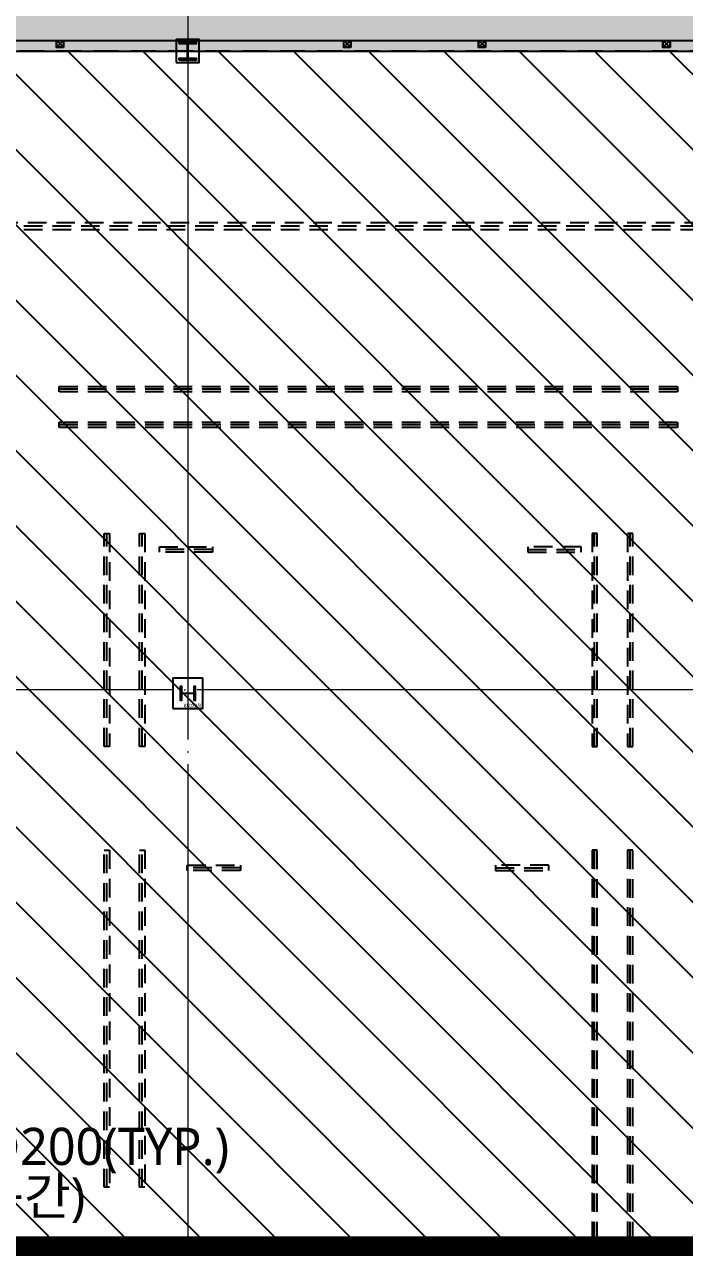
# Model space of a CAD drawing. Header units: millimetres. Extents: x -17369 to 294000, y -718917 to 220315.
# Drawn here: x 184825 to 203440, y -260067 to -225600 of the extents above; entities that cross this region are included whole.
import ezdxf
from ezdxf.enums import TextEntityAlignment as Align

# ---------------------------------------------------------------- set-up
doc = ezdxf.new("R2010")
doc.units = ezdxf.units.MM
doc.header["$LTSCALE"] = 350
for name, pattern in [('H12', [3, 2, -1]), ('X-200-S-COL$0$CEN', [62, 60, -1, 0, -1]), ('X-200-S-COL$0$HID', [2.3, 1.5, -0.8])]:
    doc.linetypes.add(name, pattern=pattern)
doc.layers.get('Defpoints').update_dxf_attribs({"color": 181})
for name, color, linetype in [('0-THK200 RC SLAB영역', 51, 'H12'), ('0-THK200 SFRC SLAB영역', 211, 'H12'), ('0-THK300 RC SFRC SLAB영역', 2, 'H12'), ('0-THK400 RC SLAB영역', 4, 'H12'), ('A-TEXT', 7, 'Continuous'), ('PD', 6, 'Continuous'), ('X-200-S-COL$0$Cen', 1, 'X-200-S-COL$0$CEN'), ('X-200-S-COL$0$H-Col', 3, 'Continuous'), ('X-200-S-COL$0$H-매설빔(150x150)', 2, 'Continuous'), ('X-200-S-COL$0$H-매설빔(200x200)', 250, 'Continuous'), ('X-200-S-COL$0$STUD', 4, 'Continuous')]:
    doc.layers.add(name, color=color, linetype=linetype)
doc.layers.add('X-200-S-COL$0$P-Line', color=144, linetype='Continuous', plot=False)
doc.styles.add('맑은고딕', font='malgun.ttf')

# ---------------------------------------------------------------- blocks, each defined once
blk = doc.blocks.new('X-200-S-COL$0$BH-500x500x25x40')
at = {"color": 0, "linetype": 'ByBlock'}
for points in [[(-250, 210), (250, 210), (250, 250), (-250, 250)], [(-12.5, 210), (-12.5, -210), (12.5, -210), (12.5, 210)], [(-250, -250), (250, -250), (250, -210), (-250, -210)]]:
    blk.add_lwpolyline(points, close=True, dxfattribs=at)
blk = doc.blocks.new('X-200-S-COL$0$H-414x405x18x28')
at = {"color": 0, "linetype": 'ByBlock'}
blk.add_lwpolyline([(31, 179, 0.4142136), (9, 157), (9, -157, 0.4142136), (31, -179), (202.5, -179), (202.5, -207), (-202.5, -207), (-202.5, -179), (-31, -179, 0.4142136), (-9, -157), (-9, 157, 0.4142136), (-31, 179), (-202.5, 179), (-202.5, 207), (202.5, 207), (202.5, 179)], format="xyb", close=True, dxfattribs=at)
blk = doc.blocks.new('X-200-S-COL$0$1F COLUMN_231010')
at = {"layer": 'X-200-S-COL$0$H-Col', "color": 0}
blk.add_blockref('X-200-S-COL$0$BH-500x500x25x40', (189430, 157443), dxfattribs=at)
at = {"layer": 'X-200-S-COL$0$H-Col', "color": 0, "rotation": 90}
blk.add_blockref('X-200-S-COL$0$H-414x405x18x28', (189430, 139343), dxfattribs=at)
blk = doc.blocks.new('X-200-S-COL$0$ZONE#2 BEAM')
at = {"layer": 'X-200-S-COL$0$H-매설빔(150x150)', "color": 0, "linetype": 'ByBlock', "lineweight": -2}
for p, q in [((-4190, -9530), (-21625, -9530)), ((-4190, -10530), (-21625, -10530)), ((-20285, -19595), (-20285, -13595)), ((-19285, -19595), (-19285, -13595)), ((-6525, -19595), (-6525, -13595)), ((-5525, -19595), (-5525, -13595)), ((-17300, -14050), (-18800, -14050)), ((-8410, -14050), (-6910, -14050)), ((-20285, -32020), (-20285, -22520)), ((-19285, -32020), (-19285, -22520)), ((-6525, -33520), (-6525, -22520)), ((-5525, -33520), (-5525, -22520)), ((-16515, -23020), (-18015, -23020)), ((-9320, -23020), (-7820, -23020))]:
    blk.add_line(p, q, dxfattribs=at)
for points in [[(-21625, -9605), (-21625, -9455), (-4190, -9455), (-4190, -9605)], [(-21625, -10605), (-21625, -10455), (-4190, -10455), (-4190, -10605)], [(-20360, -13595), (-20210, -13595), (-20210, -19595), (-20360, -19595)], [(-19360, -13595), (-19210, -13595), (-19210, -19595), (-19360, -19595)], [(-6450, -13595), (-6600, -13595), (-6600, -19595), (-6450, -19595)], [(-5450, -13595), (-5600, -13595), (-5600, -19595), (-5450, -19595)], [(-18800, -14125), (-18800, -13975), (-17300, -13975), (-17300, -14125)], [(-6910, -14125), (-6910, -13975), (-8410, -13975), (-8410, -14125)], [(-20360, -22520), (-20210, -22520), (-20210, -32020), (-20360, -32020)], [(-19360, -22520), (-19210, -22520), (-19210, -32020), (-19360, -32020)], [(-6450, -22520), (-6600, -22520), (-6600, -33520), (-6450, -33520)], [(-5450, -22520), (-5600, -22520), (-5600, -33520), (-5450, -33520)], [(-18015, -23095), (-18015, -22945), (-16515, -22945), (-16515, -23095)], [(-7820, -23095), (-7820, -22945), (-9320, -22945), (-9320, -23095)]]:
    blk.add_lwpolyline(points, close=True, dxfattribs=at)
at = {"layer": 'X-200-S-COL$0$H-매설빔(200x200)', "color": 0, "linetype": 'ByBlock', "lineweight": -2}
blk.add_line((-3580, -4935), (-65980, -4935), dxfattribs=at)
blk.add_lwpolyline([(-65980, -5035), (-65980, -4835), (-3580, -4835), (-3580, -5035)], close=True, dxfattribs=at)
blk = doc.blocks.new('X-200-S-COL$0$Stud')
at = {"color": 250}
for p, q in [((-94, -94), (94, 94)), ((-94, 94), (94, -94))]:
    blk.add_line(p, q, dxfattribs=at)
blk.add_lwpolyline([(100, -100), (-100, -100), (-100, 100), (100, 100)], close=True)
at = {"color": 6}
blk.add_lwpolyline([(94, -94), (-94, -94), (-94, 94), (94, 94)], close=True, dxfattribs=at)

msp = doc.modelspace()

# ---------------------------------------------------------------- hatches: boundary and pattern name
at = {"layer": '0-THK200 RC SLAB영역'}
h = msp.add_hatch(color=256, dxfattribs=at)
h.dxf.hatch_style = 1
h.paths.add_polyline_path([(135950, -216349.8), (140700, -216349.8), (140700, -212399.8), (177450, -212399.8), (177480, -207361.3), (200023.9, -204599.8), (225080, -204599.8), (225080, -232949.8), (222500, -232949.8), (222500, -255699.8), (222230, -255699.8), (222230, -244449.8), (207430, -244449.8), (207430, -226349.8), (135950, -226349.8)])
h = msp.add_hatch(color=256, dxfattribs=at)
h.dxf.hatch_style = 1
edge = h.paths.add_edge_path()
edge.add_line((207430, -334649.8), (207430, -298249.8))
edge.add_line((207430, -298249.8), (207430, -260249.8))
edge.add_line((207430, -260249.8), (207430, -255699.8))
edge.add_line((207430, -255699.8), (222500, -255699.8))
edge.add_line((222500, -255699.8), (222500, -329603.4))
edge.add_line((222500, -329603.4), (217244.1, -334749.8))
edge.add_line((217244.1, -334749.8), (208030, -334749.8))
h.paths.add_polyline_path([(135950, -344769.8), (135950, -298249.8), (141348.5, -298249.8), (141347.7, -334649.8), (208030, -334749.8), (208030, -344769.8)])
at = {"layer": '0-THK300 RC SFRC SLAB영역'}
h = msp.add_hatch(dxfattribs=at)
h.set_pattern_fill('_USER', color=256, scale=1500, angle=135, pattern_type=0)
h.set_pattern_definition([(135, (0, 0), (-1060.66, -1060.66), [])])
h.paths.add_polyline_path([(59750, -226069.8), (111150, -226069.8), (111150, -236274.8), (112250, -236274.8), (112250, -236074.8), (117200, -236074.8), (117200, -236274.8), (118300, -236274.8), (118300, -231889.8), (115490, -231889.8), (115490, -230494.8), (118300, -230494.8), (118300, -226069.8), (121120, -226069.8), (121120, -214619.8), (135680, -214619.8), (135680, -226349.8), (207430, -226349.8), (207430, -244449.8), (222230, -244449.8), (222230, -255699.8), (207430, -255699.8), (207430, -260249.8), (141350, -260249.8), (141350, -275939.8), (141435, -275939.8), (141435, -279709.8), (140835, -279709.8), (140835, -288239.8), (141045.3, -288239.8), (141348.7, -288543.2), (141348.5, -298249.8), (66850, -298249.8), (66850, -290949.8), (75300, -290949.8), (75300, -288049.8), (76900, -288049.8), (76900, -275049.8), (75300, -275049.8), (75300, -272449.8), (76900, -272449.8), (76900, -256449.8), (81680, -256449.8), (81680, -255849.8), (87250, -255849.8), (87250, -251049.8), (135150, -251049.8), (135150, -246149.8), (123704, -246149.8), (123500, -245945.8), (123500, -245149.8), (119400, -245149.8), (119400, -246149.8), (86872, -246149.8), (75350, -246149.8), (75350, -244299.8), (66850, -244299.8), (66850, -244649.8), (65650, -244649.8), (59750, -244649.8)])
h.paths.add_polyline_path([(118650, -272244.8), (118650, -291444.8), (126800, -291444.8), (126800, -290844.8), (132650, -290844.8), (132650, -286544.8), (130950, -286544.8), (130950, -278344.8), (132650, -278344.8), (132650, -272844.8), (126800, -272844.8), (126800, -272244.8)], flags=16)
h.paths.add_polyline_path([(101600, -227254.8), (101600, -235954.8), (107300, -235954.8), (107300, -227254.8)], flags=16)

# ---------------------------------------------------------------- linework, layer by layer
at = {"layer": '0-THK200 SFRC SLAB영역'}
msp.add_lwpolyline([(135950, -216349.8), (140700, -216349.8), (140700, -212399.8), (177450, -212399.8), (177480, -207361.3), (200023.9, -204599.8), (225080, -204599.8), (225080, -232949.8), (222500, -232949.8), (222500, -255699.8), (222230, -255699.8), (222230, -244449.8), (207430, -244449.8), (207430, -226349.8), (135950, -226349.8)], close=True, dxfattribs=at)
at = {"layer": '0-THK300 RC SFRC SLAB영역'}
msp.add_lwpolyline([(135680, -226349.8), (207430, -226349.8), (207430, -244449.8), (222230, -244449.8), (222230, -255699.8), (207430, -255699.8), (207430, -260249.8), (141350, -260249.8), (141350, -275939.8), (141435, -275939.8), (141435, -279709.8), (140835, -279709.8), (140835, -288239.8), (141045.3, -288239.8), (141348.7, -288543.2), (141348.5, -298249.8), (66850, -298249.8)], dxfattribs=at)
at = {"layer": '0-THK300 RC SFRC SLAB영역', "linetype": 'ByBlock'}
msp.add_lwpolyline([(135680, -226349.8), (207430, -226349.8)], dxfattribs=at)
at = {"layer": '0-THK400 RC SLAB영역', "linetype": 'ByBlock', "const_width": 1000}
msp.add_lwpolyline([(141350, -260249.8), (141350, -275939.8), (151090, -275939.8), (151090, -278239.8), (152690, -278239.8), (152690, -288239.8), (151090, -288239.8), (151090, -290739.8), (142435, -290739.8), (142435, -288239.8), (141348.7, -288239.8), (141348.5, -298249.8), (207430, -298249.8), (207430, -260249.8)], close=True, dxfattribs=at)
at = {"layer": 'PD'}
for points in [[(189105, -226674.8), (189755, -226674.8), (189755, -226024.8), (189105, -226024.8)], [(189005, -244874.8), (189855, -244874.8), (189855, -244024.8), (189005, -244024.8)]]:
    msp.add_lwpolyline(points, close=True, dxfattribs=at)
at = {"layer": 'X-200-S-COL$0$Cen', "lineweight": 0}
for p, q in [((189430, -203049.8), (189430, -349399.8)), ((232400, -226349.8), (36500, -226349.8)), ((232400, -244349.8), (36500, -244349.8))]:
    msp.add_line(p, q, dxfattribs=at)
at = {"layer": 'X-200-S-COL$0$P-Line'}
msp.add_line((140800, -226049.8), (224980, -226049.8), dxfattribs=at)

# ---------------------------------------------------------------- block references
at = {"layer": 'X-200-S-COL$0$H-Col'}
msp.add_blockref('X-200-S-COL$0$1F COLUMN_231010', (0, -383792.4), dxfattribs=at)
at = {"layer": 'X-200-S-COL$0$H-매설빔(150x150)', "color": 2, "linetype": 'X-200-S-COL$0$HID'}
msp.add_blockref('X-200-S-COL$0$ZONE#2 BEAM', (207430, -226349.8), dxfattribs=at)
at = {"layer": 'X-200-S-COL$0$STUD'}
for p in [(185830, -226149.8), (193930, -226149.8), (197730, -226149.8), (202930, -226149.8)]:
    msp.add_blockref('X-200-S-COL$0$Stud', p, dxfattribs=at)

# ---------------------------------------------------------------- texts
at = {"layer": 'A-TEXT', "color": 3, "style": '맑은고딕'}
for s, p in [('ADD.BAR HD13@200(TYP.)', (173690.3, -257216.7)), ('(AGV MOVING. 구간)', (173690.3, -258616.7))]:
    msp.add_text(s, height=1050, dxfattribs=at).set_placement(p, align=Align.MIDDLE_LEFT)
at = {"layer": 'Defpoints', "style": '맑은고딕'}
for s, p in [('650X650', (189755, -226674.8)), ('850X850', (189855, -244874.8))]:
    msp.add_text(s, height=100, dxfattribs=at).set_placement(p, align=Align.BOTTOM_RIGHT)

doc.saveas('drawing.dxf')
